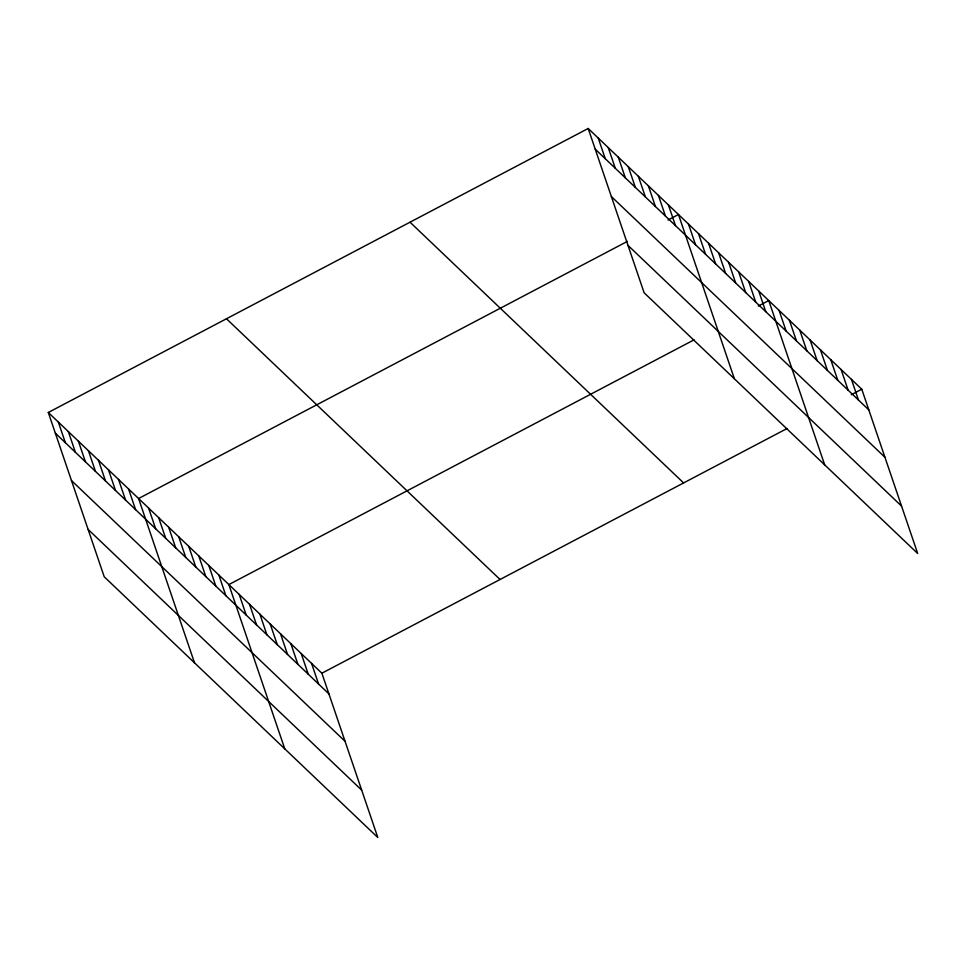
<?xml version="1.0" encoding="UTF-8"?>
<svg xmlns="http://www.w3.org/2000/svg" width="966" height="966" viewBox="0 0 966 966"><rect width="100%" height="100%" fill="white"/><g stroke="black" fill="none" stroke-linecap="round" stroke-linejoin="round"><path stroke-width="1.45" d="M48.3 412.482L321.871 673.217L377.815 837.522L104.231 576.787L48.3 412.482L588.185 128.478L861.769 389.213L917.7 553.518L644.129 292.783L588.185 128.478M627.381 241.391L138.585 498.528L194.516 662.833M667.989 220.031L678.47 214.524L734.402 378.829M694.083 339.839L228.857 584.575L284.789 748.879M758.274 306.077L768.755 300.559L824.686 464.863M321.871 673.217L787.097 428.493M851.288 394.72L861.769 389.213M595.225 149.15L868.796 409.874M611.357 196.545L884.941 457.28M627.985 245.388L901.568 506.112M410.031 222.204L683.602 482.928M226.467 318.768L500.038 579.491M55.34 433.154L328.911 693.89M71.472 480.561L345.043 741.284M88.099 529.392L361.67 790.116M851.432 379.36L858.472 400.021M841.096 369.507L848.136 390.179M830.76 359.654L837.8 380.326M820.424 349.813L827.464 370.473M810.088 339.96L817.127 360.632M799.751 330.106L806.791 350.779M789.415 320.265L796.455 340.926M779.091 310.412L786.119 331.072M758.721 290.995L765.76 311.668M748.686 281.444L755.726 302.104M738.652 271.881L745.692 292.541M728.63 262.317L735.657 282.99M718.595 252.754L725.635 273.426M708.561 243.203L715.601 263.863M698.527 233.639L705.566 254.312M688.504 224.076L695.532 244.748M668.436 204.961L675.476 225.621M658.414 195.398L665.441 216.07M648.379 185.834L655.407 206.507M638.345 176.283L645.385 196.943M628.311 166.72L635.35 187.392M618.288 157.156L625.316 177.829M608.254 147.593L615.294 168.265M598.22 138.041L605.259 158.702M311.547 663.364L318.575 684.037M301.211 653.523L308.239 674.183M290.875 643.67L297.902 664.33M280.538 633.817L287.566 654.489M270.202 623.964L277.242 644.636M259.866 614.122L266.906 634.783M249.53 604.269L256.57 624.942M239.194 594.416L246.233 615.088M218.835 575.011L225.863 595.672M208.801 565.448L215.829 586.12M198.767 555.885L205.806 576.557M188.732 546.333L195.772 566.994M178.71 536.77L185.738 557.43M168.676 527.207L175.703 547.879M158.641 517.643L165.681 538.316M148.607 508.092L155.647 528.752M128.55 488.965L135.59 509.637M118.516 479.414L125.556 500.074M108.482 469.85L115.522 490.511M98.46 460.287L105.487 480.959M88.425 450.724L95.465 471.396M78.391 441.172L85.431 461.833M68.357 431.609L75.396 452.269M58.334 422.045L65.362 442.718"/></g></svg>
